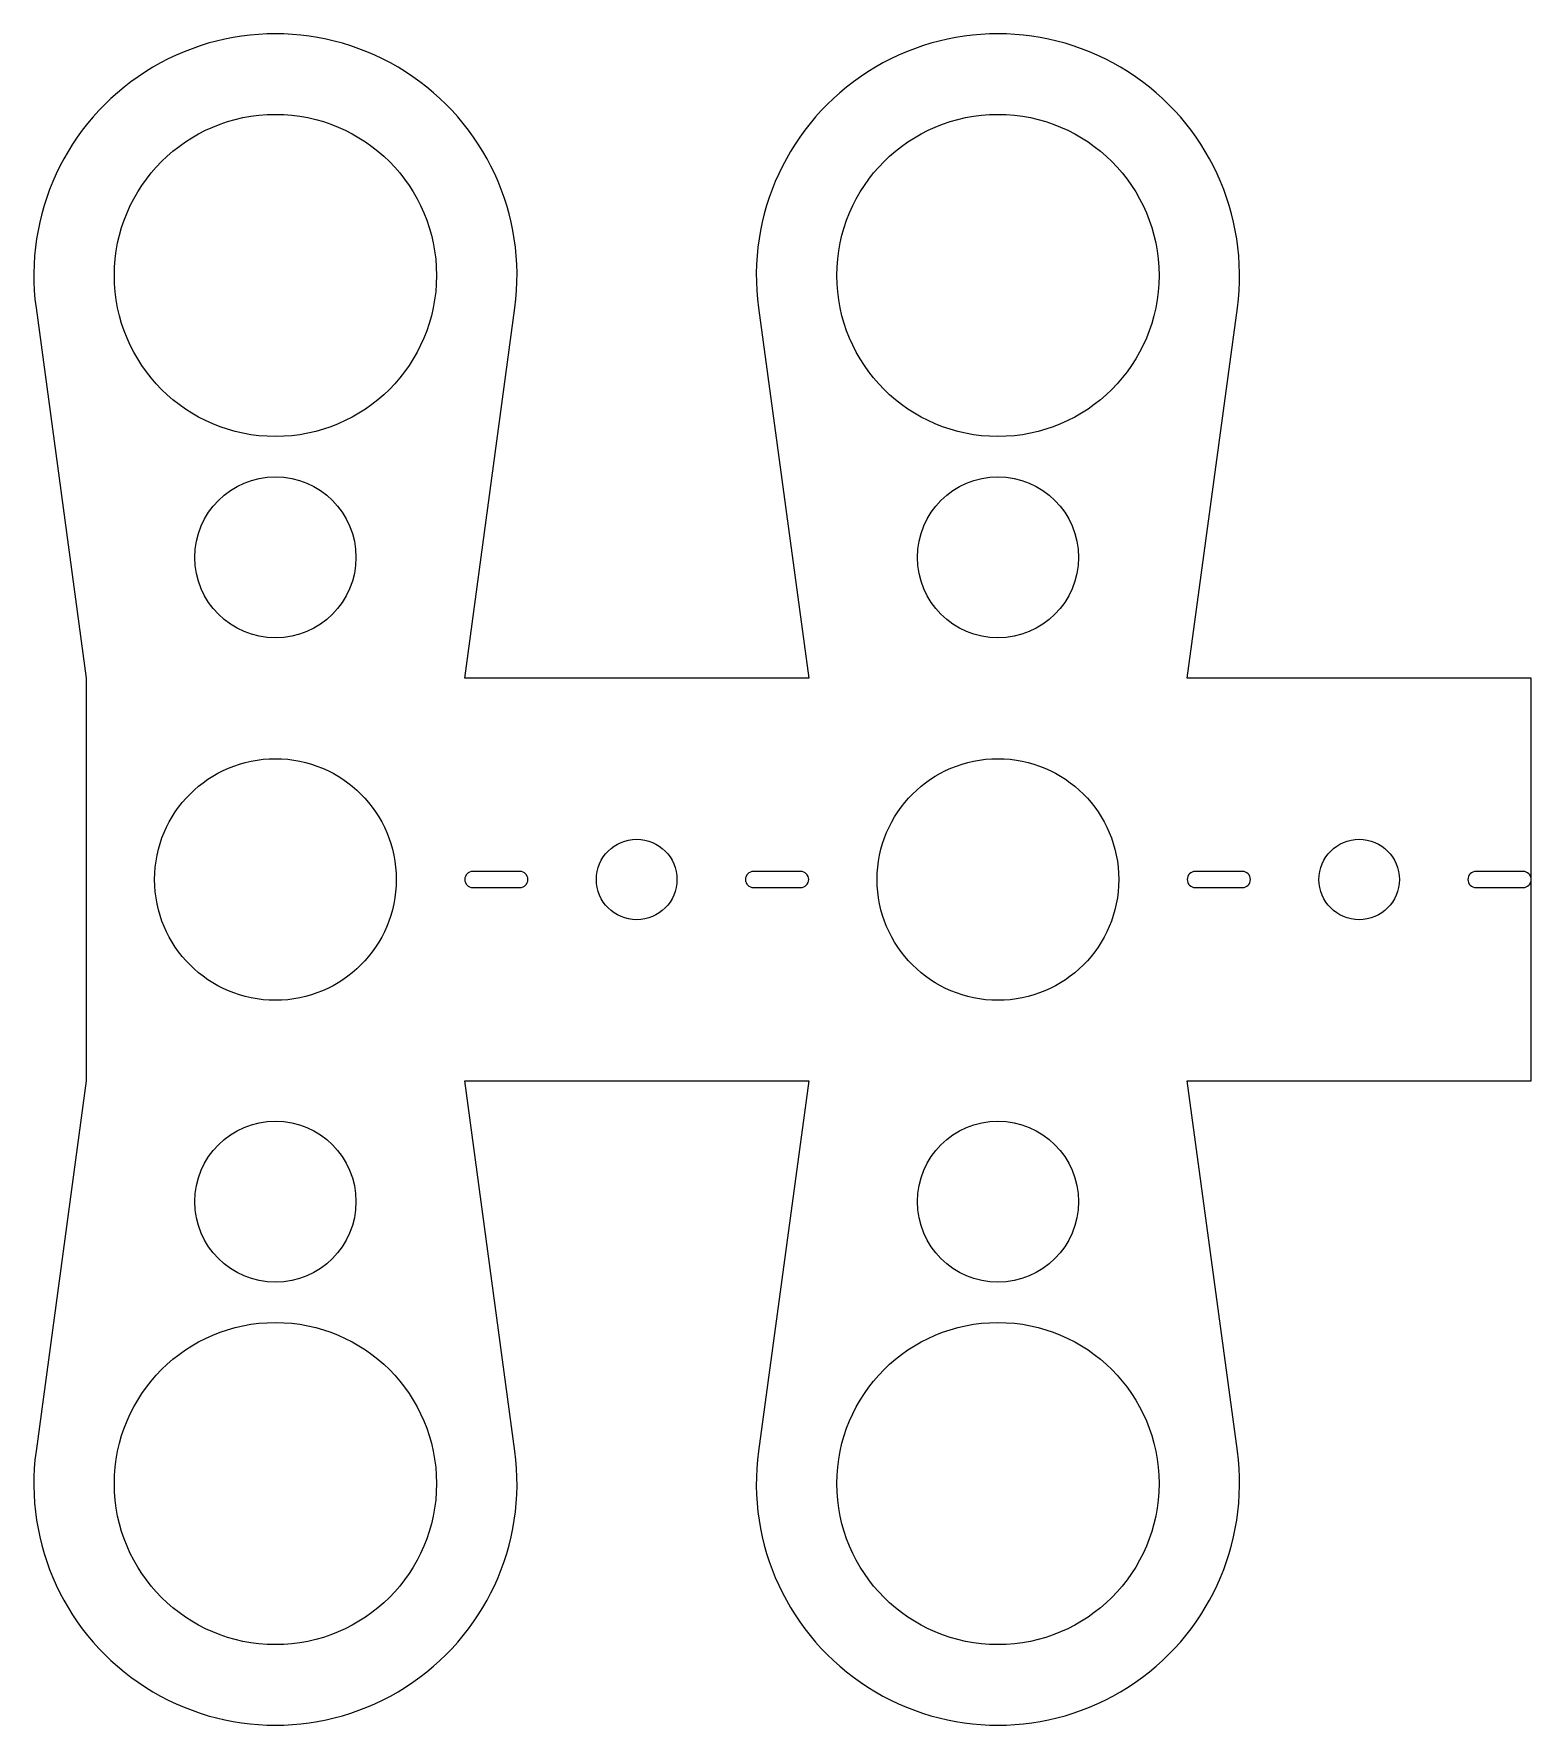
# Model space of a CAD drawing. Header units: metres. Extents: x -30 to 156, y -80 to 130.
import ezdxf

# ---------------------------------------------------------------- set-up
doc = ezdxf.new("R2010")
doc.units = ezdxf.units.M

msp = doc.modelspace()

# ---------------------------------------------------------------- linework, layer by layer
at = {"layer": 'PARAMETRIX'}
for p, q in [((-29.7284, 95.9724), (-23.5, 50)), ((-29.7284, 95.9724), (-23.5, 50)), ((23.5, 50), (29.7284, 95.9724)), ((23.5, 50), (29.7284, 95.9724)), ((59.9796, 95.9724), (66.208, 50)), ((59.9796, 95.9724), (66.208, 50)), ((113.208, 50), (119.4364, 95.9724)), ((113.208, 50), (119.4364, 95.9724)), ((-23.5, 50), (-23.5, 0)), ((-23.5, 50), (-23.5, 0)), ((31.354, 50), (23.5, 50)), ((31.354, 50), (23.5, 50)), ((58.354, 50), (31.354, 50)), ((58.354, 50), (31.354, 50)), ((66.208, 50), (58.354, 50)), ((66.208, 50), (58.354, 50)), ((121.0619, 50), (113.208, 50)), ((121.0619, 50), (113.208, 50)), ((148.0619, 50), (121.0619, 50)), ((148.0619, 50), (121.0619, 50)), ((155.9159, 50), (148.0619, 50)), ((155.9159, 50), (148.0619, 50)), ((155.9159, 0), (155.9159, 50)), ((155.9159, 0), (155.9159, 50)), ((30.354, 26), (24.5, 26)), ((65.208, 26), (59.354, 26)), ((120.0619, 26), (114.208, 26)), ((154.9159, 26), (149.0619, 26)), ((24.5, 24), (30.354, 24)), ((59.354, 24), (65.208, 24)), ((114.208, 24), (120.0619, 24)), ((149.0619, 24), (154.9159, 24)), ((-23.5, 0), (-29.7284, -45.9724)), ((-23.5, 0), (-29.7284, -45.9724)), ((29.7284, -45.9724), (23.5, 0)), ((23.5, 0), (31.354, 0)), ((29.7284, -45.9724), (23.5, 0)), ((23.5, 0), (31.354, 0)), ((31.354, 0), (58.354, 0)), ((31.354, 0), (58.354, 0)), ((58.354, 0), (66.208, 0)), ((58.354, 0), (66.208, 0)), ((66.208, 0), (59.9796, -45.9724)), ((66.208, 0), (59.9796, -45.9724)), ((119.4364, -45.9724), (113.208, 0)), ((113.208, 0), (121.0619, 0)), ((119.4364, -45.9724), (113.208, 0)), ((113.208, 0), (121.0619, 0)), ((121.0619, 0), (148.0619, 0)), ((121.0619, 0), (148.0619, 0)), ((148.0619, 0), (155.9159, 0)), ((148.0619, 0), (155.9159, 0))]:
    msp.add_line(p, q, dxfattribs=at)
for centre, radius in [((0, 100), 20), ((89.708, 100), 20), ((0, 65), 10), ((89.708, 65), 10), ((0, 25), 15), ((89.708, 25), 15), ((44.854, 25), 5), ((134.5619, 25), 5), ((0, -15), 10), ((89.708, -15), 10), ((0, -50), 20), ((89.708, -50), 20)]:
    msp.add_circle(centre, radius, dxfattribs=at)
for centre, radius, start, end in [((0, 100), 30, 352.2845, 187.7155), ((0, 100), 30, 352.2845, 187.7155), ((89.708, 100), 30, 352.2845, 187.7155), ((89.708, 100), 30, 352.2845, 187.7155), ((24.5, 25), 1, 90, 270), ((30.354, 25), 1, 270, 90), ((59.354, 25), 1, 90, 270), ((65.208, 25), 1, 270, 90), ((114.208, 25), 1, 90, 270), ((120.0619, 25), 1, 270, 90), ((149.0619, 25), 1, 90, 270), ((154.9159, 25), 1, 270, 90), ((0, -50), 30, 172.2845, 7.7155), ((0, -50), 30, 172.2845, 7.7155), ((89.708, -50), 30, 172.2845, 7.7155), ((89.708, -50), 30, 172.2845, 7.7155)]:
    msp.add_arc(centre, radius, start, end, dxfattribs=at)

doc.saveas('drawing.dxf')
